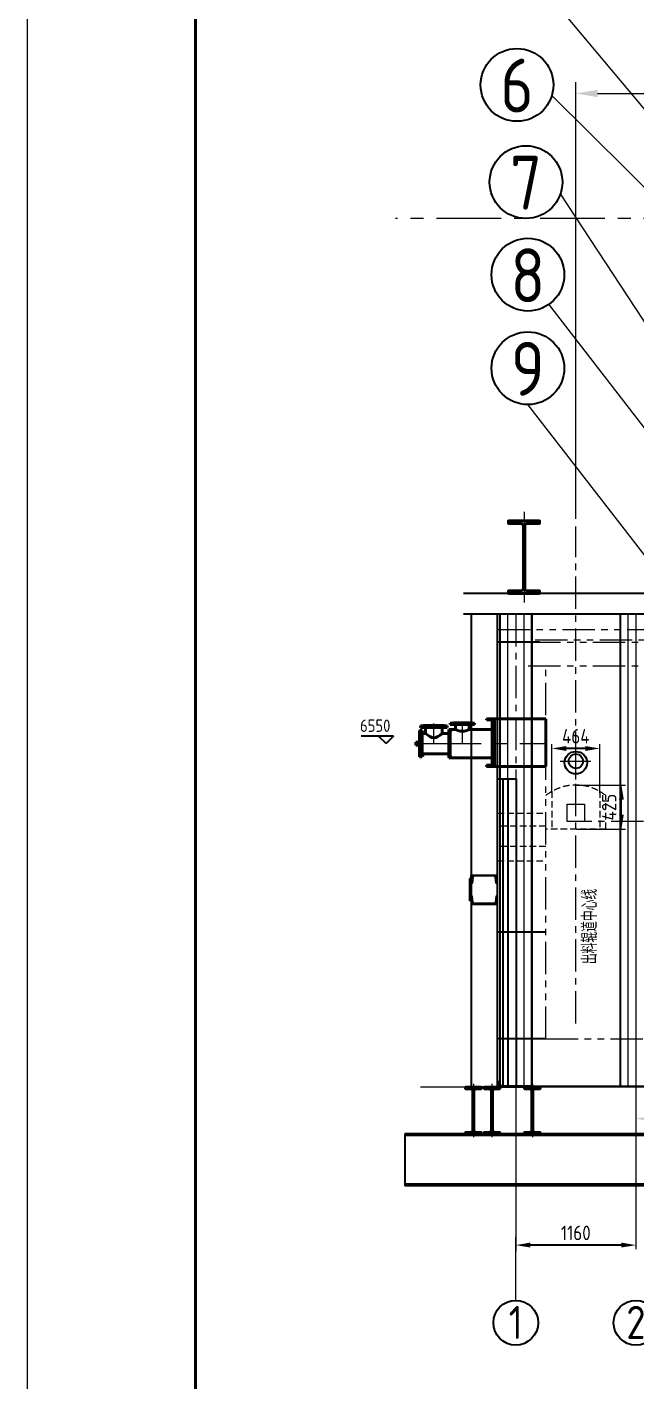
# Model space of a CAD drawing. Header units: millimetres. Extents: x 188205 to 604756, y -401673 to 15123.
# Drawn here: x 342389 to 348266, y -314914 to -301848 of the extents above; entities that cross this region are included whole.
import ezdxf
from ezdxf.enums import TextEntityAlignment as Align

# ---------------------------------------------------------------- set-up
doc = ezdxf.new("R2010")
doc.units = ezdxf.units.MM
doc.header["$LTSCALE"] = 500
for name, pattern in [('CENTER', [2, 1.25, -0.25, 0.25, -0.25]), ('DASHED2', [0.375, 0.25, -0.125]), ('PHANTOM2', [1.25, 0.625, -0.125, 0.125, -0.125, 0.125, -0.125])]:
    doc.linetypes.add(name, pattern=pattern)
for name, color, linetype, lineweight in [('2D', 4, 'PHANTOM2', 20), ('BIAOZHU', 3, 'Continuous', 25), ('SHI', 7, 'Continuous', 40), ('SW', 8, 'Continuous', 20), ('WEN', 3, 'Continuous', 20), ('XI', 2, 'Continuous', 20), ('XU', 6, 'DASHED2', 20), ('ZHONG', 1, 'CENTER', 20)]:
    doc.layers.add(name, color=color, linetype=linetype, lineweight=lineweight)
doc.layers.add('GB', color=3, linetype='Continuous')
doc.styles.add('GB', font='gbenor.shx', dxfattribs={"bigfont": 'gbcbig.shx'})
doc.dimstyles.new('ISO-25$0', dxfattribs={"dimscale": 40, "dimtxt": 3.5, "dimasz": 3.5, "dimexe": 1, "dimexo": 0.2, "dimgap": 1.2, "dimtad": 1, "dimtoh": 1, "dimdec": 1, "dimzin": 9, "dimdsep": 46, "dimtxsty": 'GB', "dimcen": 0, "dimclrd": 3, "dimclre": 3, "dimclrt": 256, "dimadec": 0, "dimazin": 2, "dimtfac": 1, "dimtdec": 1, "dimtix": 1, "dimtmove": 0, "dimatfit": 3, "dimldrblk": 'DOTSMALL', "dimfxl": 0, "dimlwd": -1, "dimlwe": 20, "dimarcsym": 0})
doc.dimstyles.new('ISO-60', dxfattribs={"dimscale": 60, "dimtxt": 3.5, "dimasz": 3.5, "dimexe": 1.8, "dimexo": 1.25, "dimgap": 1.3, "dimtad": 1, "dimrnd": 1, "dimdsep": 46, "dimtxsty": 'GB', "dimcen": 0, "dimclrd": 3, "dimclre": 3, "dimclrt": 256, "dimadec": 0, "dimazin": 0, "dimtfac": 1, "dimtix": 1, "dimtmove": 0, "dimatfit": 3, "dimldrblk": 'DOTSMALL', "dimfxl": 0, "dimlwd": 20, "dimlwe": 20, "dimarcsym": 0})

# ---------------------------------------------------------------- blocks, each defined once
blk = doc.blocks.new('正标高')
at = {"layer": 'BIAOZHU'}
for p, q in [((-2.4, 2.4), (8, 2.4)), ((-2.4, 2.4), (0, 0)), ((2.4, 2.4), (0, 0))]:
    blk.add_line(p, q, dxfattribs=at)
at = {"layer": 'BIAOZHU', "style": 'GB', "flags": 10}
blk.add_attdef('+', (-3.12, 3.76), '', height=4, dxfattribs=at)
at = {"layer": 'BIAOZHU', "style": 'GB'}
blk.add_attdef('1000', (-0.7624, 3.76), '', height=4, dxfattribs=at)
blk = doc.blocks.new('序号')
at = {"layer": 'BIAOZHU'}
blk.add_circle((0, -5.4), 5.4, dxfattribs=at)
at = {"layer": 'BIAOZHU', "style": 'GB', "flags": 8}
blk.add_attdef('序号', text='', height=8, dxfattribs=at).set_placement((0, -5.48), align=Align.MIDDLE)
blk = doc.blocks.new('A$C6E0666DE')
at = {"layer": '2D'}
for p, q in [((756, 457), (750, 457)), ((756, 57), (750, 57))]:
    blk.add_line(p, q, dxfattribs=at)
at = {"layer": 'GB', "color": 1, "linetype": 'CENTER'}
blk.add_line((0, 247), (18, 247), dxfattribs=at)
at = {"layer": 'SHI'}
for p, q in [((45, 419), (45, 404)), ((175, 419), (45, 419)), ((175, 404), (45, 404)), ((75, 422), (72, 419)), ((175, 422), (75, 422)), ((96, 404), (96, 344)), ((175, 422), (275, 422)), ((175, 419), (305, 419)), ((175, 404), (305, 404)), ((255, 404), (255, 344)), ((275, 422), (278, 419)), ((305, 419), (305, 404)), ((333, 431), (333, 445)), ((333, 445), (450, 445)), ((333, 431), (450, 431)), ((361, 445), (363, 447)), ((363, 447), (450, 447)), ((384, 383), (384, 431)), ((538, 447), (450, 447)), ((568, 445), (450, 445)), ((568, 431), (450, 431)), ((517, 383), (517, 431)), ((540, 445), (538, 447)), ((568, 431), (568, 445)), ((760, 487), (685, 487)), ((685, 487), (685, 475)), ((738, 475), (685, 475)), ((738, 475), (738, 247)), ((750, 487), (750, 247)), ((760, 487), (1256, 487)), ((760, 487), (760, 247)), ((1256, 487), (1256, 27)), ((38, 247), (38, 374)), ((38, 374), (62, 374)), ((48, 247), (48, 374)), ((50, 247), (50, 374)), ((62, 247), (62, 374)), ((96, 344), (62, 344)), ((255, 344), (320, 344)), ((320, 247), (320, 383)), ((320, 383), (330, 383)), ((330, 247), (330, 383)), ((330, 247), (330, 383)), ((330, 247), (330, 374)), ((332, 383), (332, 247)), ((332, 383), (384, 383)), ((332, 359), (332, 374)), ((517, 383), (738, 383)), ((1, 258), (2, 260)), ((1, 258), (1, 247)), ((1, 236), (1, 247)), ((1, 236), (2, 233)), ((2, 260), (7, 260)), ((2, 233), (7, 233)), ((8, 258), (7, 260)), ((8, 236), (7, 233)), ((8, 260), (38, 260)), ((8, 247), (8, 260)), ((8, 233), (8, 247)), ((8, 233), (38, 233)), ((38, 247), (38, 119)), ((48, 247), (48, 119)), ((50, 247), (50, 119)), ((62, 247), (62, 119)), ((62, 150), (320, 150)), ((320, 247), (320, 110)), ((330, 247), (330, 110)), ((330, 247), (330, 110)), ((330, 247), (330, 120)), ((332, 110), (332, 247)), ((332, 135), (332, 120)), ((738, 39), (738, 247)), ((760, 27), (760, 247)), ((38, 119), (62, 119)), ((320, 110), (330, 110)), ((332, 110), (738, 110)), ((738, 39), (685, 39)), ((685, 27), (685, 39)), ((760, 27), (685, 27)), ((750, 27), (750, 99)), ((760, 27), (1256, 27))]:
    blk.add_line(p, q, dxfattribs=at)
for points in [[(96, 344), (175, 303), (255, 344)], [(384, 383), (450, 366), (517, 383)]]:
    blk.add_spline(points, degree=3, dxfattribs=at)
at = {"layer": 'ZHONG'}
for p, q in [((63, 426), (63, 396)), ((175, 247), (175, 440)), ((288, 426), (288, 396)), ((450, 459), (450, 247)), ((6, 247), (1268, 247))]:
    blk.add_line(p, q, dxfattribs=at)
at = {"layer": 'ZHONG', "ltscale": 0.2}
for p, q in [((350, 424), (350, 451)), ((550, 424), (550, 451)), ((28, 362), (81, 362)), ((311, 367), (349, 367)), ((28, 132), (81, 132)), ((311, 127), (349, 127))]:
    blk.add_line(p, q, dxfattribs=at)
at = {"layer": 'ZHONG', "ltscale": 0.3}
for p, q in [((705, 497), (705, 464)), ((705, 17), (705, 50))]:
    blk.add_line(p, q, dxfattribs=at)
blk = doc.blocks.new('zll')
at = {"layer": 'SHI'}
blk.add_lwpolyline([(166972, 60829), (166897, 60829), (166897, 60843), (166948, 60843, 0.414214), (166968, 60863), (166968, 61245, 0.414214), (166948, 61265), (166897, 61265), (166897, 61279), (166972, 61279), (167047, 61279), (167047, 61265), (166997, 61265, 0.414214), (166977, 61245), (166977, 60863, 0.414214), (166997, 60843), (167047, 60843), (167047, 60829)], format="xyb", close=True, dxfattribs=at)
at = {"layer": 'ZHONG'}
blk.add_line((166972, 61311), (166972, 60797), dxfattribs=at)
blk = doc.blocks.new('*D630')
at = {"layer": 'BIAOZHU', "color": 3, "linetype": 'ByBlock', "lineweight": 20}
for p, q in [((347454, -309238), (347454, -308770)), ((347918, -309238), (347918, -308770))]:
    blk.add_line(p, q, dxfattribs=at)
at = {"layer": 'BIAOZHU', "color": 3}
blk.add_line((347778, -308810), (347594, -308810), dxfattribs=at)
for points in [[(347594, -308787), (347594, -308834), (347454, -308810)], [(347778, -308787), (347778, -308834), (347918, -308810)]]:
    blk.add_solid(points, dxfattribs=at)
at = {"layer": 'Defpoints', "color": 0}
for p in [(347454, -308810), (347454, -309246), (347918, -309246)]:
    blk.add_point(p, dxfattribs=at)
at = {"layer": 'BIAOZHU', "insert": (347686, -308692), "char_height": 140, "attachment_point": 5, "style": 'GB'}
blk.add_mtext('464', dxfattribs=at)
blk = doc.blocks.new('_DotSmall')
at = {"color": 0, "linetype": 'ByBlock', "const_width": 0.5}
blk.add_lwpolyline([(-0.0625, 0, 1), (0.0625, 0, 1)], format="xyb", close=True, dxfattribs=at)
blk = doc.blocks.new('dl')
at = {"layer": 'SHI'}
blk.add_lwpolyline([(168936, 74025), (169086, 74025), (169086, 74049), (168970, 74049, -0.414214), (168942, 74077), (168942, 74673, -0.414214), (168970, 74701), (169086, 74701), (169086, 74725), (168936, 74725), (168786, 74725), (168786, 74701), (168901, 74701, -0.414214), (168929, 74673), (168929, 74077, -0.414214), (168901, 74049), (168786, 74049), (168786, 74025)], format="xyb", close=True, dxfattribs=at)
at = {"layer": 'ZHONG'}
blk.add_line((168936, 74813), (168936, 73935), dxfattribs=at)
blk = doc.blocks.new('*D635')
at = {"layer": 'Defpoints', "color": 0}
for p in [(347686, -309163), (348126, -309163), (347686, -309588)]:
    blk.add_point(p, dxfattribs=at)
at = {"layer": 'WEN', "color": 3, "linetype": 'ByBlock', "lineweight": 20}
for p, q in [((347694, -309163), (348166, -309163)), ((347694, -309588), (348166, -309588))]:
    blk.add_line(p, q, dxfattribs=at)
at = {"layer": 'WEN', "color": 3}
blk.add_line((348126, -309448), (348126, -309303), dxfattribs=at)
for points in [[(348103, -309303), (348149, -309303), (348126, -309163)], [(348103, -309448), (348149, -309448), (348126, -309588)]]:
    blk.add_solid(points, dxfattribs=at)
at = {"layer": 'WEN', "insert": (348008, -309376), "char_height": 140, "attachment_point": 5, "rotation": 90, "style": 'GB'}
blk.add_mtext('425', dxfattribs=at)
blk = doc.blocks.new('A$C057B138B')
for p, q in [((545, 841), (545, -3715)), ((552, 841), (552, -3715)), ((623, 841), (623, -3715)), ((781, 841), (781, -3715)), ((852, 841), (852, -3715)), ((859, 841), (859, -3715))]:
    blk.add_line(p, q)
at = {"layer": 'ZHONG', "color": 1, "ltscale": 0.5}
blk.add_line((702, 841), (702, -3715), dxfattribs=at)
blk = doc.blocks.new('A$C74004488')
at = {"layer": 'WEN'}
for p, q in [((0, 4556), (314, 4556)), ((0, 0), (314, 0))]:
    blk.add_line(p, q, dxfattribs=at)
blk.add_blockref('A$C057B138B', (-545, 3715))
blk = doc.blocks.new('*D609')
at = {"layer": 'BIAOZHU', "color": 3, "linetype": 'ByBlock', "lineweight": 20}
for p, q in [((347106, -312069), (347106, -313643)), ((348266, -312069), (348266, -313643))]:
    blk.add_line(p, q, dxfattribs=at)
at = {"layer": 'BIAOZHU', "color": 3}
blk.add_line((348126, -313603), (347246, -313603), dxfattribs=at)
for points in [[(347246, -313579), (347246, -313626), (347106, -313603)], [(348126, -313579), (348126, -313626), (348266, -313603)]]:
    blk.add_solid(points, dxfattribs=at)
at = {"layer": 'Defpoints', "color": 0}
for p in [(347106, -312061), (348266, -312061), (347106, -313603)]:
    blk.add_point(p, dxfattribs=at)
at = {"layer": 'BIAOZHU', "insert": (347686, -313485), "char_height": 140, "attachment_point": 5, "style": 'GB'}
blk.add_mtext('1160', dxfattribs=at)
blk = doc.blocks.new('*D629')
at = {"layer": 'Defpoints', "color": 0}
for p in [(349006, -311036), (348266, -312370), (349006, -312383)]:
    blk.add_point(p, dxfattribs=at)
at = {"layer": 'WEN', "color": 3, "lineweight": 20}
for p, q in [((349006, -311111), (349006, -312491)), ((348476, -312383), (348796, -312383)), ((348266, -312445), (348266, -312491))]:
    blk.add_line(p, q, dxfattribs=at)
at = {"layer": 'WEN', "color": 3}
for points in [[(348476, -312348), (348476, -312418), (348266, -312383)], [(348796, -312348), (348796, -312418), (349006, -312383)]]:
    blk.add_solid(points, dxfattribs=at)
at = {"layer": 'WEN', "insert": (348636, -312200), "char_height": 210, "attachment_point": 5, "style": 'GB'}
blk.add_mtext('740', dxfattribs=at)
blk = doc.blocks.new('*D636')
at = {"layer": 'Defpoints', "color": 0}
for p in [(351165, -302489), (351165, -303164), (347686, -306668)]:
    blk.add_point(p, dxfattribs=at)
at = {"layer": 'WEN', "color": 3, "lineweight": 20}
for p, q in [((347686, -306593), (347686, -302381)), ((351165, -303089), (351165, -302381)), ((347896, -302489), (350955, -302489))]:
    blk.add_line(p, q, dxfattribs=at)
at = {"layer": 'WEN', "color": 3}
for points in [[(347896, -302454), (347896, -302524), (347686, -302489)], [(350955, -302454), (350955, -302524), (351165, -302489)]]:
    blk.add_solid(points, dxfattribs=at)
at = {"layer": 'WEN', "insert": (349425, -302306), "char_height": 210, "attachment_point": 5, "style": 'GB'}
blk.add_mtext('3479', dxfattribs=at)

msp = doc.modelspace()

# ---------------------------------------------------------------- linework, layer by layer
at = {"linetype": 'Continuous'}
for p, q in [((368667.215, -307313.284), (346602.215, -307313.284)), ((368667.215, -307513.284), (346602.215, -307513.284)), ((347336.215, -307783.284), (346931.215, -307783.284))]:
    msp.add_line(p, q, dxfattribs=at)
for p, q in [((346676.215, -307513.284), (346676.215, -312079.291)), ((346926.215, -307513.284), (346926.215, -312079.291)), ((346931.215, -312064.291), (346931.215, -307723.284)), ((346931.215, -309103.284), (347110.215, -309103.284)), ((346981.215, -309103.284), (346981.215, -312069.291)), ((347031.215, -309103.284), (347031.215, -312069.291)), ((347110.215, -309103.284), (347110.215, -312069.291)), ((346676.215, -310065.277), (346664.215, -310065.277)), ((346664.215, -310281.277), (346664.215, -310065.277)), ((346676.215, -310115.277), (346676.215, -310065.277)), ((346676.215, -310065.277), (346676.215, -310281.277)), ((346676.215, -310281.277), (346664.215, -310281.277)), ((347396.215, -310583.284), (346926.215, -310583.284)), ((347396.215, -311613.284), (346926.215, -311613.284)), ((347256.215, -312079.291), (346665.215, -312079.291)), ((346931.215, -312064.291), (346925.215, -312064.291)), ((347276.215, -312069.291), (346936.215, -312069.291)), ((346936.215, -312069.291), (346936.215, -312079.291)), ((346036.215, -312529.291), (346036.215, -313029.291)), ((370516.215, -312529.291), (346036.215, -312529.291)), ((347391.215, -312529.291), (346036.215, -312529.291)), ((368144.806, -312545.291), (346036.215, -312545.291)), ((347391.215, -312545.291), (346036.215, -312545.291)), ((348135.215, -312529.291), (347881.215, -312529.291)), ((348135.215, -312545.291), (347881.215, -312545.291)), ((370516.215, -313013.291), (346036.215, -313013.291)), ((370516.215, -313029.291), (346036.215, -313029.291))]:
    msp.add_line(p, q)
for points in [[(346926.215, -310115.277), (346923.141, -310115.277, -0.385313586), (346916.873, -310109.604), (346911.116, -310052.033, 0.385313586), (346898.678, -310040.777), (346703.752, -310040.777, 0.385313586), (346691.314, -310052.033), (346685.557, -310109.604, -0.385313586), (346679.289, -310115.277), (346676.215, -310115.277), (346676.215, -310033.277), (346926.215, -310033.277)], [(346926.215, -310231.277), (346923.141, -310231.277, 0.385313586), (346916.873, -310236.95), (346911.116, -310294.521, -0.385313586), (346898.678, -310305.777), (346703.752, -310305.777, -0.385313586), (346691.314, -310294.521), (346685.557, -310236.95, 0.385313586), (346679.289, -310231.277), (346676.215, -310231.277), (346676.215, -310313.277), (346926.215, -310313.277)], [(346931.215, -312069.291), (346981.215, -312069.291), (346981.215, -312066.624, 0.414213562), (346979.882, -312065.291), (346940.715, -312065.291, -0.414213562), (346935.215, -312059.791), (346935.215, -312020.624, 0.414213562), (346933.882, -312019.291), (346931.215, -312019.291)]]:
    msp.add_lwpolyline(points, format="xyb", close=True)
for centre, radius in [((347686.215, -308947.322), 108.505), ((347686.215, -308933.284), 70)]:
    msp.add_circle(centre, radius)
at = {"layer": '2D'}
for p, q in [((346931.215, -307663.284), (368121.215, -307663.284)), ((347226.215, -307783.284), (368121.215, -307783.284)), ((347292.215, -307763.284), (368417.215, -307763.284)), ((347226.215, -308013.284), (368121.215, -308013.284)), ((347396.215, -311613.284), (347396.215, -308013.284)), ((367714.215, -309513.277), (347686.273, -309513.277)), ((347396.215, -311613.284), (367947.215, -311613.284))]:
    msp.add_line(p, q, dxfattribs=at)
msp.add_lwpolyline([(347768.773, -309513.277), (347603.773, -309513.277), (347603.773, -309348.277), (347768.773, -309348.277)], close=True, dxfattribs=at)
at = {"layer": 'BIAOZHU', "color": 3, "linetype": 'ByBlock', "lineweight": 20}
msp.add_line((347106.215, -312069.284), (347106.215, -313659.996), dxfattribs=at)
at = {"layer": 'SHI'}
msp.add_lwpolyline([(344013.636, -332123.503), (396403.636, -332123.503), (396403.636, -294813.503), (344013.636, -294813.503)], close=True, dxfattribs=at)
at = {"layer": 'SW'}
for p, q in [((348109.215, -307513.284), (348109.215, -312069.284)), ((348116.215, -307513.284), (348116.215, -312069.284)), ((348187.215, -307513.284), (348187.215, -312069.284))]:
    msp.add_line(p, q, dxfattribs=at)
at = {"layer": 'SW', "color": 1, "ltscale": 0.5}
msp.add_line((348266.215, -307513.284), (348266.215, -312069.284), dxfattribs=at)
at = {"layer": 'WEN'}
for p, q in [((350625.208, -305366.032), (347352.725, -301449.78)), ((350308.506, -305339.984), (347453.205, -302509.634)), ((350575.067, -308084.702), (347536.723, -303457.812)), ((350186.211, -308101.943), (347426.525, -304523.294)), ((350638.215, -309896.852), (347222.983, -305491.45)), ((368667.215, -312079.291), (346186.012, -312079.291)), ((368411.215, -312069.284), (346926.215, -312069.284))]:
    msp.add_line(p, q, dxfattribs=at)
at = {"layer": 'XI'}
msp.add_lwpolyline([(342388.636, -332773.503), (397053.636, -332773.503), (397053.636, -294163.503), (342388.636, -294163.503)], close=True, dxfattribs=at)
at = {"layer": 'XU', "ltscale": 0.5}
for p, q in [((347454.354, -309225.081), (347454.354, -309588.084)), ((347918.354, -309225.415), (347918.354, -309588.084)), ((347976.31, -309588.084), (347976.31, -309265.071)), ((346931.215, -309433.284), (347396.215, -309433.284)), ((347396.215, -309560.916), (346931.215, -309560.916)), ((347976.31, -309588.084), (347396.354, -309588.084)), ((347396.215, -309756.236), (346931.215, -309756.236)), ((346931.215, -309893.284), (347396.215, -309893.284))]:
    msp.add_line(p, q, dxfattribs=at)
msp.add_arc((347686.065, -309627.084), 464, 51.2789728, 128.6601903, dxfattribs=at)
at = {"layer": 'ZHONG', "linetype": 'CENTER'}
msp.add_line((350965.719, -303695.284), (345945.012, -303695.284), dxfattribs=at)
at = {"layer": 'ZHONG', "color": 1, "ltscale": 0.5}
msp.add_line((347686.215, -311463.284), (347686.215, -306667.855), dxfattribs=at)
at = {"layer": 'ZHONG', "color": 1}
msp.add_line((347686.215, -309108.571), (347686.215, -308791.067), dxfattribs=at)
at = {"layer": 'ZHONG', "color": 1, "ltscale": 0.8}
msp.add_line((347533.242, -308933.284), (347829.987, -308933.284), dxfattribs=at)
at = {"layer": 'ZHONG'}
msp.add_line((347106.215, -314136.384), (347106.215, -313526.362), dxfattribs=at)

# ---------------------------------------------------------------- block references
at = {"xscale": -1}
for name, p in [('dl', (516121.981, -381338.75)), ('zll', (513668.711, -373358.754)), ('zll', (513848.711, -373358.754)), ('zll', (514238.711, -373358.754))]:
    msp.add_blockref(name, p, dxfattribs=at)
ref = msp.add_blockref('正标高', (345854.079, -308763.284), dxfattribs=dict(xscale=-30, yscale=30, zscale=30))
ref.add_attrib('1000', '6550', (345602.857, -308650.484), dxfattribs={"layer": 'BIAOZHU', "height": 120, "style": 'GB'})
at = {"color": 3}
msp.add_blockref('A$C6E0666DE', (346140.178, -309010.257), dxfattribs=at)
at = {"layer": 'SHI'}
ref = msp.add_blockref('序号', (347106.215, -314568.112), dxfattribs=dict(at, xscale=40, yscale=40, zscale=40, rotation=180))
ref.add_attrib('序号', '1', dxfattribs={"layer": 'BIAOZHU', "height": 320, "style": 'GB', "flags": 8}).set_placement((347106.215, -314348.977), align=Align.MIDDLE)
ref = msp.add_blockref('序号', (348266.215, -314568.112), dxfattribs=dict(at, xscale=40, yscale=40, zscale=40, rotation=180))
ref.add_attrib('序号', '2', dxfattribs={"layer": 'BIAOZHU', "height": 320, "style": 'GB', "flags": 8}).set_placement((348266.215, -314348.977), align=Align.MIDDLE)
at = {"layer": 'SW', "xscale": -1}
msp.add_blockref('A$C74004488', (347263.215, -312069.284), dxfattribs=at)
at = {"layer": 'WEN', "xscale": 65, "yscale": 65, "zscale": 65}
for p, values in [((347117.897, -302055.828), {'序号': '6'}), ((347204.748, -302993.726), {'序号': '7'}), ((347222.983, -303886.829), {'序号': '8'}), ((347222.983, -304789.892), {'序号': '9'})]:
    msp.add_blockref('序号', p, dxfattribs=at).add_auto_attribs(values)

# ---------------------------------------------------------------- texts
at = {"layer": 'WEN', "style": 'GB'}
msp.add_text('出料辊道中心线', height=144, rotation=90, dxfattribs=at).set_placement((347811.314, -310528.29), align=Align.MIDDLE)

# ---------------------------------------------------------------- dimensions: what is measured, and where the dimension line sits
at = {"layer": 'BIAOZHU'}
dim = msp.add_linear_dim(base=(347454.354, -308810.354), p1=(347918.354, -309245.528), p2=(347454.354, -309245.528), angle=180, dimstyle='ISO-25$0', override={"dimtmove": 1, "dimatfit": 0}, dxfattribs=at)
dim.commit()
dim.dimension.update_dxf_attribs({"geometry": '*D630', "text_midpoint": (347686.354, -308692.354)})
dim = msp.add_linear_dim(base=(347106.215, -313602.823), p1=(348266.215, -312061.284), p2=(347106.215, -312061.284), angle=180, dimstyle='ISO-25$0', dxfattribs=at)
dim.commit()
dim.dimension.update_dxf_attribs({"geometry": '*D609', "text_midpoint": (347686.215, -313484.823)})
at = {"layer": 'WEN'}
for base, p1, p2, picture, middle in [((351164.719, -302489.307), (347686.215, -306667.855), (351164.719, -303163.571), '*D636', (349425.467, -302306.307)), ((349006.212, -312382.831), (348266.215, -312369.854), (349006.212, -311036.441), '*D629', (348636.213, -312199.831))]:
    dim = msp.add_linear_dim(base=base, p1=p1, p2=p2, dimstyle='ISO-60', dxfattribs=at)
    dim.commit()
    dim.dimension.update_dxf_attribs({"geometry": picture, "text_midpoint": middle})
dim = msp.add_linear_dim(base=(348125.932, -309163.084), p1=(347686.215, -309588.084), p2=(347686.215, -309163.084), angle=90, dimstyle='ISO-25$0', override={"dimatfit": 0, "dimfxl": 1.8}, dxfattribs=at)
dim.commit()
dim.dimension.update_dxf_attribs({"geometry": '*D635', "text_midpoint": (348007.932, -309375.584)})

doc.saveas('drawing.dxf')
